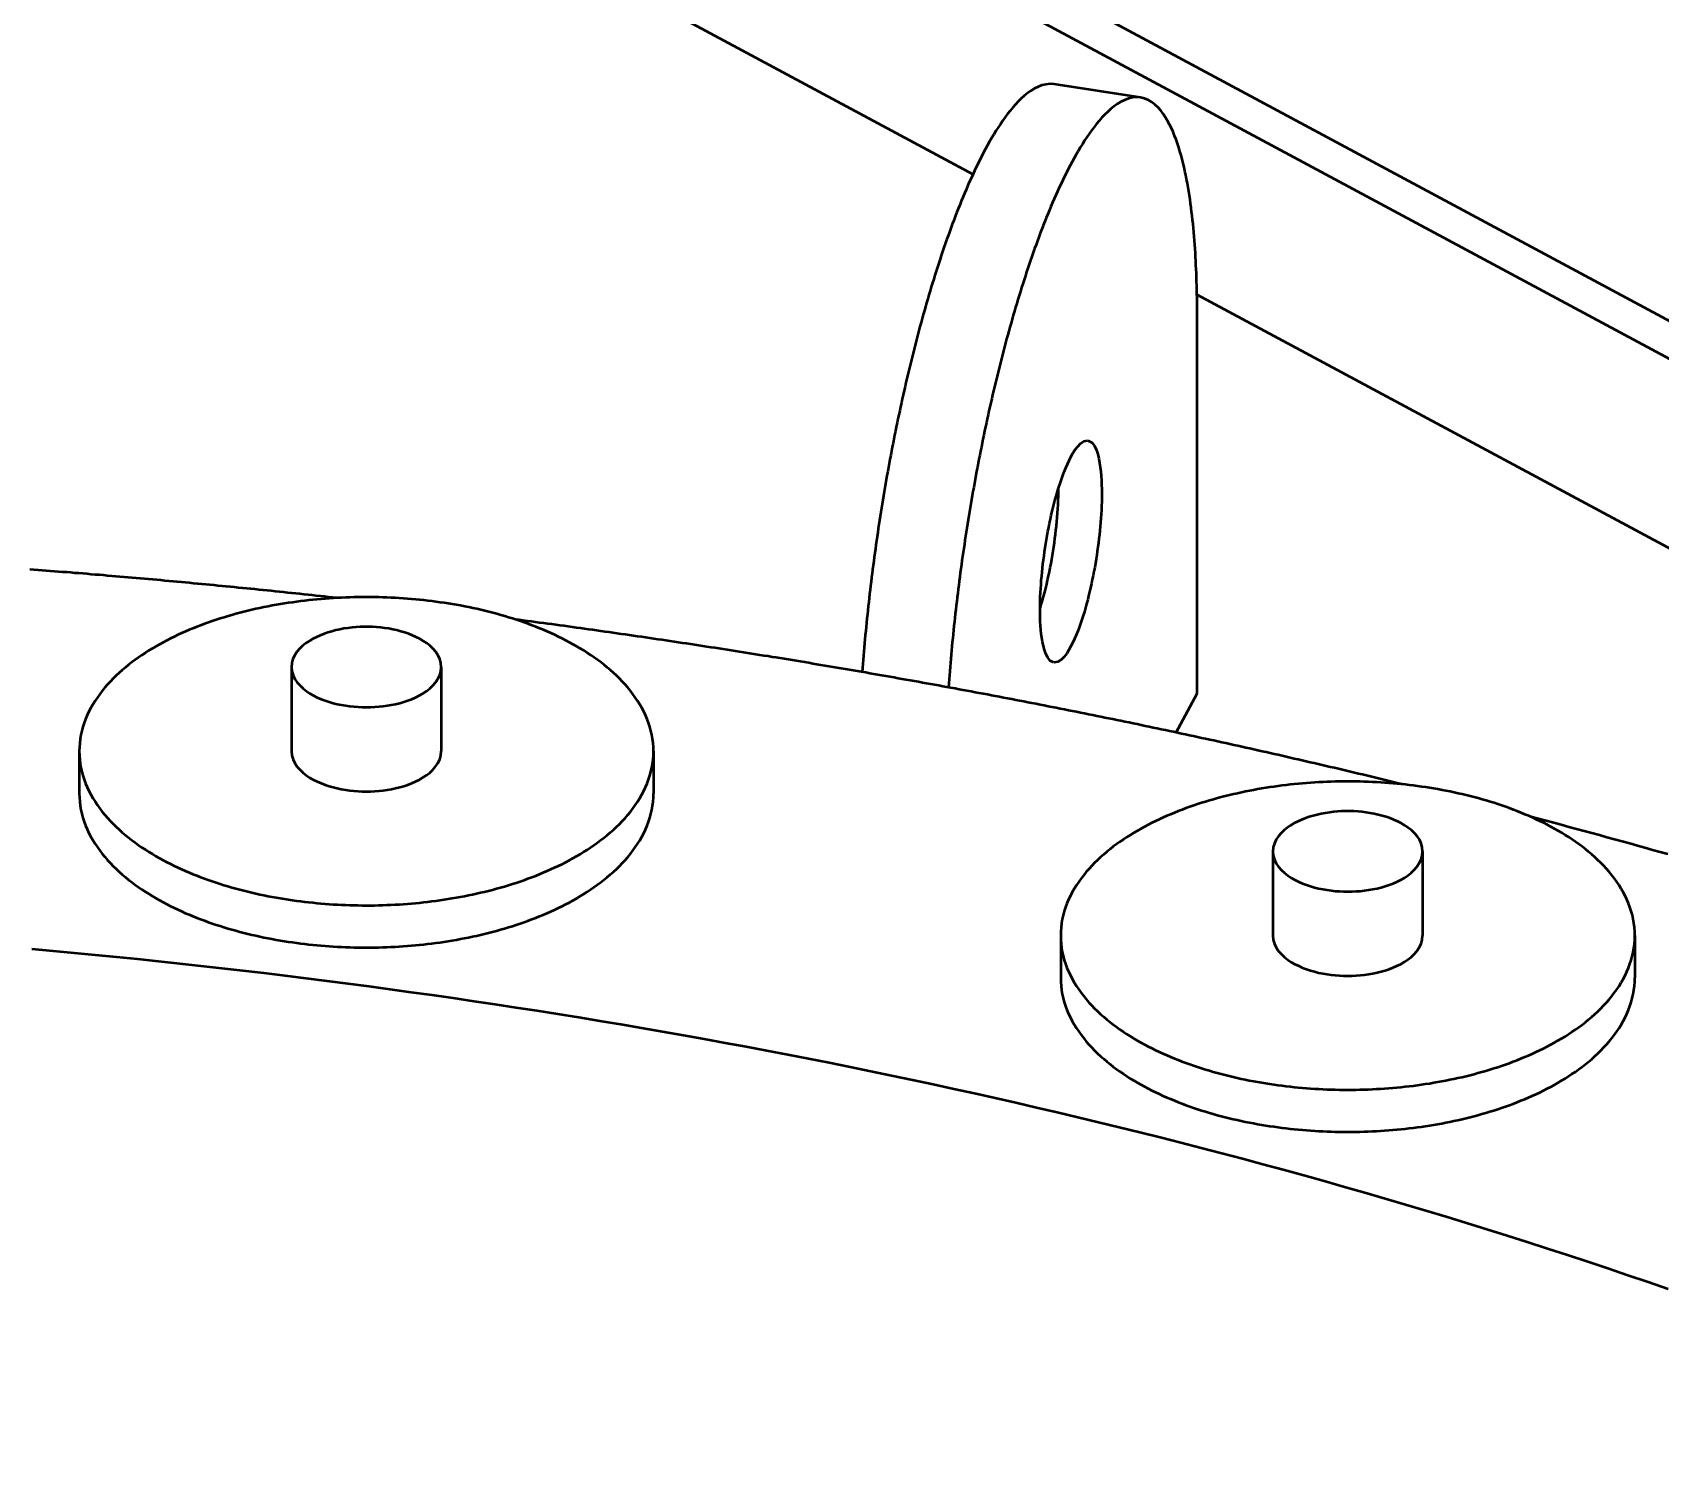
# Model space of a CAD drawing. Header units: millimetres. Extents: x 0 to 841, y 0 to 594.
# Drawn here: x 355.93 to 403.48, y 395.83 to 437.75 of the extents above; entities that cross this region are included whole.
import ezdxf

# ---------------------------------------------------------------- set-up
doc = ezdxf.new("R2010")
doc.units = ezdxf.units.MM
doc.layers.add('VIS', color=7, linetype='CONTINUOUS', lineweight=50)

msp = doc.modelspace()

# ---------------------------------------------------------------- linework, layer by layer
at = {"layer": 'VIS'}
for points in [[(335.5, 465.967), (599.5, 324.227)], [(334.469, 465.413), (598.469, 323.673)], [(335.5, 459.323), (383.398, 433.607)], [(385.772, 436.236), (385.652, 436.245), (385.532, 436.234), (385.415, 436.206), (385.302, 436.163), (385.195, 436.11), (385.092, 436.047), (384.994, 435.976), (384.9, 435.9), (384.811, 435.82), (384.725, 435.735), (384.642, 435.647), (384.563, 435.557), (384.486, 435.464), (384.412, 435.369), (384.339, 435.272), (384.269, 435.174), (384.201, 435.075), (384.135, 434.974), (384.07, 434.872), (384.007, 434.77), (383.946, 434.666), (383.885, 434.562), (383.826, 434.457), (383.768, 434.351), (383.712, 434.244), (383.656, 434.137), (383.602, 434.03), (383.548, 433.922), (383.495, 433.813), (383.444, 433.705), (383.393, 433.595), (383.343, 433.486), (383.293, 433.376), (383.245, 433.265), (383.197, 433.155), (383.15, 433.044), (383.103, 432.932), (383.058, 432.821), (383.012, 432.709), (382.968, 432.597), (382.924, 432.485), (382.881, 432.372), (382.838, 432.26), (382.796, 432.147), (382.754, 432.034), (382.713, 431.92), (382.672, 431.807), (382.632, 431.693), (382.592, 431.579), (382.553, 431.465), (382.514, 431.351), (382.476, 431.237), (382.438, 431.123), (382.4, 431.008), (382.363, 430.893), (382.326, 430.779), (382.29, 430.664), (382.254, 430.548), (382.219, 430.433), (382.184, 430.318), (382.149, 430.202), (382.115, 430.087), (382.081, 429.971), (382.047, 429.855), (382.014, 429.74), (381.981, 429.624), (381.948, 429.508), (381.916, 429.391), (381.884, 429.275), (381.853, 429.159), (381.822, 429.042), (381.791, 428.926), (381.76, 428.809), (381.73, 428.693), (381.7, 428.576), (381.67, 428.459), (381.641, 428.342), (381.612, 428.225), (381.583, 428.108), (381.554, 427.991), (381.526, 427.874), (381.498, 427.756), (381.471, 427.639), (381.443, 427.522), (381.416, 427.404), (381.39, 427.287), (381.363, 427.169), (381.337, 427.051), (381.311, 426.934), (381.285, 426.816), (381.26, 426.698), (381.235, 426.58), (381.21, 426.462), (381.185, 426.344), (381.161, 426.226), (381.137, 426.108), (381.113, 425.99), (381.09, 425.871), (381.066, 425.753), (381.043, 425.635), (381.021, 425.516), (380.998, 425.398), (380.976, 425.28), (380.954, 425.161), (380.932, 425.042), (380.911, 424.924), (380.889, 424.805), (380.868, 424.686), (380.848, 424.568), (380.827, 424.449), (380.807, 424.33), (380.787, 424.211), (380.767, 424.092), (380.748, 423.973), (380.728, 423.854), (380.709, 423.735), (380.691, 423.616), (380.672, 423.497), (380.654, 423.378), (380.636, 423.259), (380.618, 423.139), (380.601, 423.02), (380.583, 422.901), (380.566, 422.782), (380.549, 422.662), (380.533, 422.543), (380.517, 422.423), (380.501, 422.304), (380.485, 422.184), (380.469, 422.065), (380.454, 421.945), (380.439, 421.826), (380.424, 421.706), (380.41, 421.586), (380.396, 421.466), (380.382, 421.347), (380.368, 421.227), (380.354, 421.107), (380.341, 420.987), (380.328, 420.868), (380.316, 420.748), (380.303, 420.628), (380.291, 420.508), (380.279, 420.388), (380.268, 420.268), (380.256, 420.148), (380.245, 420.028), (380.234, 419.908), (380.224, 419.788), (380.214, 419.668), (380.204, 419.547), (380.194, 419.427), (380.185, 419.307), (380.176, 419.187), (380.167, 419.067)], [(388.296, 435.849), (385.772, 436.236)], [(388.296, 435.849), (388.177, 435.858), (388.057, 435.847), (387.94, 435.819), (387.828, 435.777), (387.72, 435.723), (387.618, 435.661), (387.52, 435.591), (387.427, 435.515), (387.337, 435.435), (387.252, 435.351), (387.169, 435.263), (387.09, 435.173), (387.013, 435.08), (386.939, 434.986), (386.867, 434.89), (386.797, 434.792), (386.729, 434.693), (386.663, 434.593), (386.598, 434.491), (386.535, 434.389), (386.474, 434.286), (386.414, 434.182), (386.355, 434.077), (386.297, 433.971), (386.24, 433.865), (386.185, 433.759), (386.13, 433.652), (386.077, 433.544), (386.024, 433.436), (385.973, 433.328), (385.922, 433.219), (385.872, 433.109), (385.822, 433), (385.774, 432.89), (385.726, 432.78), (385.679, 432.669), (385.633, 432.558), (385.587, 432.447), (385.542, 432.336), (385.498, 432.224), (385.454, 432.112), (385.41, 432), (385.368, 431.888), (385.325, 431.775), (385.284, 431.662), (385.243, 431.549), (385.202, 431.436), (385.162, 431.323), (385.122, 431.21), (385.083, 431.096), (385.044, 430.982), (385.006, 430.868), (384.968, 430.754), (384.931, 430.64), (384.894, 430.526), (384.857, 430.411), (384.821, 430.297), (384.785, 430.182), (384.749, 430.067), (384.714, 429.952), (384.68, 429.837), (384.645, 429.722), (384.612, 429.607), (384.578, 429.491), (384.545, 429.376), (384.512, 429.26), (384.479, 429.145), (384.447, 429.029), (384.415, 428.913), (384.384, 428.797), (384.353, 428.681), (384.322, 428.565), (384.291, 428.449), (384.261, 428.332), (384.231, 428.216), (384.201, 428.099), (384.172, 427.983), (384.143, 427.866), (384.114, 427.75), (384.086, 427.633), (384.057, 427.516), (384.03, 427.399), (384.002, 427.282), (383.975, 427.165), (383.948, 427.048), (383.921, 426.931), (383.894, 426.814), (383.868, 426.696), (383.842, 426.579), (383.817, 426.462), (383.791, 426.344), (383.766, 426.227), (383.741, 426.109), (383.717, 425.991), (383.692, 425.874), (383.668, 425.756), (383.645, 425.638), (383.621, 425.52), (383.598, 425.402), (383.575, 425.285), (383.552, 425.167), (383.529, 425.049), (383.507, 424.93), (383.485, 424.812), (383.463, 424.694), (383.442, 424.576), (383.421, 424.458), (383.4, 424.339), (383.379, 424.221), (383.358, 424.102), (383.338, 423.984), (383.318, 423.866), (383.298, 423.747), (383.279, 423.628), (383.259, 423.51), (383.24, 423.391), (383.222, 423.272), (383.203, 423.154), (383.185, 423.035), (383.167, 422.916), (383.149, 422.797), (383.131, 422.678), (383.114, 422.559), (383.097, 422.441), (383.08, 422.322), (383.064, 422.202), (383.047, 422.083), (383.031, 421.964), (383.015, 421.845), (383, 421.726), (382.984, 421.607), (382.969, 421.488), (382.955, 421.368), (382.94, 421.249), (382.926, 421.13), (382.912, 421.01), (382.898, 420.891), (382.884, 420.772), (382.871, 420.652), (382.858, 420.533), (382.845, 420.413), (382.833, 420.294), (382.821, 420.174), (382.809, 420.055), (382.797, 419.935), (382.785, 419.815), (382.774, 419.696), (382.763, 419.576), (382.753, 419.456), (382.742, 419.337), (382.732, 419.217), (382.723, 419.097), (382.713, 418.977), (382.704, 418.857), (382.695, 418.738), (382.686, 418.618)], [(389.948, 429.514), (389.948, 429.634), (389.947, 429.754), (389.946, 429.874), (389.945, 429.994), (389.943, 430.114), (389.94, 430.234), (389.937, 430.354), (389.934, 430.474), (389.93, 430.594), (389.926, 430.714), (389.921, 430.834), (389.915, 430.954), (389.91, 431.074), (389.903, 431.194), (389.896, 431.314), (389.888, 431.434), (389.88, 431.554), (389.871, 431.674), (389.861, 431.793), (389.851, 431.913), (389.84, 432.033), (389.828, 432.152), (389.816, 432.272), (389.802, 432.391), (389.788, 432.51), (389.773, 432.63), (389.757, 432.749), (389.741, 432.868), (389.723, 432.986), (389.704, 433.105), (389.684, 433.224), (389.663, 433.342), (389.641, 433.46), (389.618, 433.578), (389.593, 433.695), (389.566, 433.812), (389.539, 433.929), (389.509, 434.046), (389.478, 434.162), (389.445, 434.277), (389.41, 434.392), (389.372, 434.506), (389.333, 434.619), (389.29, 434.732), (389.245, 434.843), (389.196, 434.953), (389.144, 435.061), (389.087, 435.167), (389.026, 435.27), (388.96, 435.37), (388.887, 435.466), (388.808, 435.557), (388.722, 435.64), (388.627, 435.714), (388.524, 435.775), (388.413, 435.821), (388.296, 435.849)], [(389.943, 430.093), (506.009, 367.778)], [(389.948, 418.44), (389.948, 429.514)], [(385.765, 419.344), (385.658, 419.397), (385.583, 419.49), (385.529, 419.598), (385.489, 419.711), (385.457, 419.827), (385.432, 419.945), (385.413, 420.064), (385.397, 420.183), (385.385, 420.303), (385.375, 420.423), (385.368, 420.543), (385.364, 420.663), (385.361, 420.784), (385.361, 420.904), (385.362, 421.025), (385.364, 421.145), (385.368, 421.265), (385.374, 421.386), (385.38, 421.506), (385.388, 421.626), (385.397, 421.746), (385.408, 421.866), (385.419, 421.986), (385.432, 422.106), (385.445, 422.225), (385.46, 422.345), (385.476, 422.464), (385.493, 422.583), (385.51, 422.702), (385.529, 422.821), (385.549, 422.94), (385.57, 423.059), (385.591, 423.177), (385.614, 423.295), (385.638, 423.413), (385.663, 423.531), (385.689, 423.649), (385.717, 423.766), (385.745, 423.883), (385.775, 424), (385.805, 424.116), (385.838, 424.232), (385.871, 424.348), (385.906, 424.463), (385.943, 424.577), (385.982, 424.691), (386.022, 424.805), (386.065, 424.917), (386.11, 425.029), (386.157, 425.14), (386.208, 425.249), (386.263, 425.356), (386.322, 425.461), (386.386, 425.563), (386.459, 425.659), (386.543, 425.745), (386.642, 425.812), (386.76, 425.831)], [(386.76, 425.831), (386.872, 425.772), (386.95, 425.67), (387.004, 425.553), (387.045, 425.431), (387.076, 425.306), (387.101, 425.179), (387.12, 425.052), (387.134, 424.924), (387.146, 424.796), (387.154, 424.667), (387.159, 424.539), (387.163, 424.41), (387.164, 424.281)], [(385.361, 420.921), (385.396, 421.039), (385.431, 421.158), (385.463, 421.277), (385.495, 421.396), (385.525, 421.516), (385.554, 421.636), (385.581, 421.756), (385.607, 421.877), (385.633, 421.997), (385.657, 422.118), (385.68, 422.24), (385.702, 422.361), (385.722, 422.483), (385.742, 422.604), (385.761, 422.726), (385.779, 422.848), (385.795, 422.971), (385.811, 423.093), (385.825, 423.216), (385.838, 423.338), (385.85, 423.461), (385.861, 423.584), (385.871, 423.707), (385.88, 423.83), (385.887, 423.953), (385.893, 424.077), (385.897, 424.2), (385.9, 424.323), (385.901, 424.447)], [(387.164, 424.281), (387.163, 424.16), (387.16, 424.04), (387.156, 423.919), (387.151, 423.799), (387.144, 423.678), (387.137, 423.558), (387.127, 423.437), (387.117, 423.317), (387.106, 423.197), (387.093, 423.077), (387.08, 422.957), (387.065, 422.837), (387.049, 422.718), (387.033, 422.598), (387.015, 422.479), (386.996, 422.36), (386.976, 422.241), (386.956, 422.122), (386.934, 422.003), (386.911, 421.885), (386.887, 421.767), (386.862, 421.649), (386.836, 421.531), (386.809, 421.413), (386.78, 421.296), (386.751, 421.179), (386.72, 421.062), (386.688, 420.946), (386.654, 420.83), (386.619, 420.715), (386.582, 420.6), (386.543, 420.486), (386.503, 420.372), (386.46, 420.259), (386.415, 420.147), (386.368, 420.036), (386.317, 419.927), (386.262, 419.819), (386.203, 419.714), (386.138, 419.612), (386.066, 419.516), (385.982, 419.429), (385.882, 419.363), (385.765, 419.344)], [(364.815, 421.231), (364.696, 421.244), (364.577, 421.257), (364.457, 421.27), (364.338, 421.283), (364.219, 421.296), (364.099, 421.309), (363.98, 421.322), (363.861, 421.335), (363.741, 421.347), (363.622, 421.36), (363.502, 421.372), (363.383, 421.385), (363.264, 421.397), (363.144, 421.41), (363.025, 421.422), (362.905, 421.435), (362.786, 421.447), (362.666, 421.459), (362.547, 421.471), (362.428, 421.483), (362.308, 421.495), (362.189, 421.507), (362.069, 421.519), (361.95, 421.531), (361.83, 421.543), (361.711, 421.554), (361.591, 421.566), (361.472, 421.578), (361.352, 421.589), (361.233, 421.601), (361.113, 421.612), (360.994, 421.624), (360.874, 421.635), (360.755, 421.646), (360.635, 421.658), (360.516, 421.669), (360.396, 421.68), (360.277, 421.691), (360.157, 421.702), (360.038, 421.713), (359.918, 421.724), (359.799, 421.735), (359.679, 421.746), (359.559, 421.757), (359.44, 421.767), (359.32, 421.778), (359.201, 421.789), (359.081, 421.799), (358.961, 421.81), (358.842, 421.82), (358.722, 421.83), (358.603, 421.841), (358.483, 421.851), (358.363, 421.861), (358.244, 421.871), (358.124, 421.881), (358.005, 421.892), (357.885, 421.902), (357.765, 421.911), (357.646, 421.921), (357.526, 421.931), (357.406, 421.941), (357.287, 421.951), (357.167, 421.96), (357.047, 421.97), (356.928, 421.98), (356.808, 421.989), (356.688, 421.999), (356.569, 422.008), (356.449, 422.017), (356.329, 422.027), (356.21, 422.036), (356.09, 422.045), (355.97, 422.054), (355.851, 422.063)], [(374.067, 416.753), (374.064, 416.873), (374.055, 416.993), (374.04, 417.113), (374.019, 417.231), (373.993, 417.349), (373.961, 417.465), (373.924, 417.579), (373.882, 417.692), (373.835, 417.803), (373.784, 417.912), (373.728, 418.019), (373.669, 418.123), (373.605, 418.226), (373.538, 418.326), (373.468, 418.424), (373.395, 418.519), (373.318, 418.612), (373.239, 418.703), (373.158, 418.791), (373.074, 418.878), (372.988, 418.962), (372.9, 419.044), (372.81, 419.124), (372.718, 419.202), (372.624, 419.278), (372.529, 419.351), (372.433, 419.423), (372.335, 419.493), (372.235, 419.561), (372.135, 419.628), (372.033, 419.692), (371.931, 419.755), (371.827, 419.816), (371.722, 419.875), (371.617, 419.933), (371.51, 419.99), (371.403, 420.044), (371.295, 420.097), (371.186, 420.149), (371.077, 420.199), (370.967, 420.248), (370.856, 420.296), (370.745, 420.342), (370.633, 420.386), (370.521, 420.43), (370.408, 420.472), (370.295, 420.513), (370.181, 420.552), (370.067, 420.59), (369.952, 420.627), (369.837, 420.663), (369.722, 420.698), (369.607, 420.731), (369.491, 420.764), (369.374, 420.795), (369.258, 420.825), (369.141, 420.854), (369.024, 420.882), (368.906, 420.909), (368.789, 420.935), (368.671, 420.959), (368.553, 420.983), (368.435, 421.006), (368.316, 421.027), (368.198, 421.048), (368.079, 421.067), (367.96, 421.086), (367.841, 421.103), (367.722, 421.12), (367.602, 421.135), (367.483, 421.15), (367.363, 421.164), (367.243, 421.176), (367.124, 421.188), (367.004, 421.199), (366.884, 421.209), (366.764, 421.218), (366.643, 421.225), (366.523, 421.232), (366.403, 421.239), (366.283, 421.244), (366.162, 421.248), (366.042, 421.251), (365.922, 421.253), (365.801, 421.255), (365.681, 421.255), (365.561, 421.255), (365.44, 421.253), (365.32, 421.251), (365.199, 421.248), (365.079, 421.244), (364.959, 421.239), (364.839, 421.232), (364.718, 421.225), (364.598, 421.218), (364.478, 421.209), (364.358, 421.199), (364.238, 421.188), (364.119, 421.176), (363.999, 421.164), (363.879, 421.15), (363.76, 421.135), (363.64, 421.12), (363.521, 421.103), (363.402, 421.086), (363.283, 421.067), (363.164, 421.048), (363.046, 421.027), (362.927, 421.006), (362.809, 420.983), (362.691, 420.959), (362.573, 420.935), (362.455, 420.909), (362.338, 420.882), (362.221, 420.854), (362.104, 420.825), (361.988, 420.795), (361.871, 420.764), (361.755, 420.731), (361.64, 420.698), (361.524, 420.663), (361.41, 420.627), (361.295, 420.59), (361.181, 420.552), (361.067, 420.513), (360.954, 420.472), (360.841, 420.43), (360.729, 420.386), (360.617, 420.342), (360.506, 420.296), (360.395, 420.248), (360.285, 420.199), (360.176, 420.149), (360.067, 420.097), (359.959, 420.044), (359.852, 419.99), (359.745, 419.933), (359.64, 419.875), (359.535, 419.816), (359.431, 419.755), (359.329, 419.692), (359.227, 419.628), (359.126, 419.561), (359.027, 419.493), (358.929, 419.423), (358.833, 419.351), (358.737, 419.278), (358.644, 419.202), (358.552, 419.124), (358.462, 419.044), (358.374, 418.962), (358.288, 418.878), (358.204, 418.791), (358.122, 418.703), (358.043, 418.612), (357.967, 418.519), (357.894, 418.424), (357.823, 418.326), (357.756, 418.226), (357.693, 418.123), (357.633, 418.019), (357.578, 417.912), (357.526, 417.803), (357.48, 417.692), (357.438, 417.579), (357.401, 417.465), (357.369, 417.349), (357.343, 417.231), (357.322, 417.113), (357.307, 416.993), (357.298, 416.873), (357.295, 416.753)], [(367.869, 419.214), (367.857, 419.333), (367.824, 419.448), (367.773, 419.557), (367.707, 419.657), (367.629, 419.748), (367.542, 419.831), (367.448, 419.906), (367.349, 419.973), (367.246, 420.034), (367.139, 420.089), (367.03, 420.138), (366.918, 420.182), (366.805, 420.221), (366.69, 420.256), (366.573, 420.286), (366.456, 420.312), (366.338, 420.334), (366.219, 420.352), (366.1, 420.366), (365.981, 420.377), (365.861, 420.384), (365.741, 420.388), (365.621, 420.388), (365.501, 420.384), (365.381, 420.377), (365.262, 420.366), (365.142, 420.352), (365.024, 420.334), (364.906, 420.312), (364.789, 420.286), (364.672, 420.256), (364.557, 420.221), (364.444, 420.182), (364.332, 420.138), (364.223, 420.089), (364.116, 420.034), (364.013, 419.973), (363.913, 419.906), (363.82, 419.831), (363.733, 419.748), (363.655, 419.657), (363.589, 419.557), (363.537, 419.448), (363.505, 419.333), (363.493, 419.214)], [(395.948, 415.787), (395.831, 415.815), (395.714, 415.844), (395.597, 415.872), (395.48, 415.901), (395.363, 415.929), (395.246, 415.957), (395.129, 415.986), (395.011, 416.014), (394.894, 416.042), (394.777, 416.07), (394.66, 416.098), (394.543, 416.126), (394.426, 416.153), (394.308, 416.181), (394.191, 416.209), (394.074, 416.237), (393.957, 416.264), (393.839, 416.292), (393.722, 416.319), (393.605, 416.347), (393.488, 416.374), (393.37, 416.401), (393.253, 416.428), (393.136, 416.455), (393.018, 416.483), (392.901, 416.51), (392.783, 416.536), (392.666, 416.563), (392.549, 416.59), (392.431, 416.617), (392.314, 416.644), (392.196, 416.67), (392.079, 416.697), (391.961, 416.723), (391.844, 416.75), (391.726, 416.776), (391.609, 416.803), (391.491, 416.829), (391.374, 416.855), (391.256, 416.881), (391.138, 416.907), (391.021, 416.933), (390.903, 416.959), (390.786, 416.985), (390.668, 417.011), (390.55, 417.037), (390.433, 417.063), (390.315, 417.088), (390.197, 417.114), (390.08, 417.139), (389.962, 417.165), (389.844, 417.19), (389.726, 417.216), (389.609, 417.241), (389.491, 417.266), (389.373, 417.291), (389.255, 417.316), (389.137, 417.341), (389.02, 417.366), (388.902, 417.391), (388.784, 417.416), (388.666, 417.441), (388.548, 417.466), (388.43, 417.49), (388.312, 417.515), (388.194, 417.54), (388.077, 417.564), (387.959, 417.589), (387.841, 417.613), (387.723, 417.637), (387.605, 417.662), (387.487, 417.686), (387.369, 417.71), (387.251, 417.734), (387.133, 417.758), (387.015, 417.782), (386.897, 417.806), (386.778, 417.83), (386.66, 417.853), (386.542, 417.877), (386.424, 417.901), (386.306, 417.924), (386.188, 417.948), (386.07, 417.971), (385.952, 417.995), (385.834, 418.018), (385.715, 418.042), (385.597, 418.065), (385.479, 418.088), (385.361, 418.111), (385.243, 418.134), (385.124, 418.157), (385.006, 418.18), (384.888, 418.203), (384.77, 418.226), (384.651, 418.249), (384.533, 418.271), (384.415, 418.294), (384.296, 418.316), (384.178, 418.339), (384.06, 418.361), (383.941, 418.384), (383.823, 418.406), (383.705, 418.429), (383.586, 418.451), (383.468, 418.473), (383.35, 418.495), (383.231, 418.517), (383.113, 418.539), (382.994, 418.561), (382.876, 418.583), (382.757, 418.605), (382.639, 418.626), (382.52, 418.648), (382.402, 418.67), (382.283, 418.691), (382.165, 418.713), (382.046, 418.734), (381.928, 418.756), (381.809, 418.777), (381.691, 418.798), (381.572, 418.82), (381.454, 418.841), (381.335, 418.862), (381.216, 418.883), (381.098, 418.904), (380.979, 418.925), (380.861, 418.946), (380.742, 418.967), (380.623, 418.987), (380.505, 419.008), (380.386, 419.029), (380.267, 419.049), (380.149, 419.07), (380.03, 419.09), (379.911, 419.111), (379.793, 419.131), (379.674, 419.151), (379.555, 419.171), (379.436, 419.192), (379.318, 419.212), (379.199, 419.232), (379.08, 419.252), (378.961, 419.272), (378.842, 419.292), (378.724, 419.311), (378.605, 419.331), (378.486, 419.351), (378.367, 419.371), (378.248, 419.39), (378.129, 419.41), (378.011, 419.429), (377.892, 419.449), (377.773, 419.468), (377.654, 419.487), (377.535, 419.506), (377.416, 419.526), (377.297, 419.545), (377.178, 419.564), (377.059, 419.583), (376.94, 419.602), (376.821, 419.621), (376.703, 419.64), (376.584, 419.658), (376.465, 419.677), (376.346, 419.696), (376.227, 419.714), (376.108, 419.733), (375.989, 419.751), (375.87, 419.77), (375.75, 419.788), (375.631, 419.807), (375.512, 419.825), (375.393, 419.843), (375.274, 419.861), (375.155, 419.879), (375.036, 419.897), (374.917, 419.915), (374.798, 419.933), (374.679, 419.951), (374.56, 419.969), (374.44, 419.987), (374.321, 420.004), (374.202, 420.022), (374.083, 420.04), (373.964, 420.057), (373.845, 420.075), (373.726, 420.092), (373.606, 420.109), (373.487, 420.127), (373.368, 420.144), (373.249, 420.161), (373.129, 420.178), (373.01, 420.195), (372.891, 420.212), (372.772, 420.229), (372.653, 420.246), (372.533, 420.263), (372.414, 420.28), (372.295, 420.296), (372.175, 420.313), (372.056, 420.33), (371.937, 420.346), (371.818, 420.363), (371.698, 420.379), (371.579, 420.396), (371.46, 420.412), (371.34, 420.428), (371.221, 420.444), (371.101, 420.461), (370.982, 420.477), (370.863, 420.493), (370.743, 420.509), (370.624, 420.525), (370.505, 420.54), (370.385, 420.556), (370.266, 420.572), (370.146, 420.588), (370.027, 420.603)], [(363.493, 419.214), (363.505, 419.092), (363.539, 418.974), (363.593, 418.863), (363.662, 418.762), (363.743, 418.669), (363.833, 418.585), (363.929, 418.51), (364.032, 418.442), (364.138, 418.381), (364.248, 418.326), (364.361, 418.277), (364.476, 418.233), (364.593, 418.195), (364.711, 418.161), (364.83, 418.132), (364.95, 418.107), (365.071, 418.086), (365.193, 418.069), (365.315, 418.056), (365.438, 418.046), (365.561, 418.041), (365.683, 418.039), (365.806, 418.041), (365.929, 418.047), (366.052, 418.056), (366.174, 418.069), (366.295, 418.086), (366.416, 418.108), (366.537, 418.133), (366.656, 418.162), (366.774, 418.196), (366.891, 418.235), (367.005, 418.279), (367.118, 418.328), (367.228, 418.383)], [(363.493, 419.214), (363.493, 416.753)], [(367.228, 418.383), (367.334, 418.444), (367.435, 418.512), (367.532, 418.588), (367.621, 418.671), (367.701, 418.763), (367.77, 418.865), (367.823, 418.975), (367.857, 419.092), (367.869, 419.214)], [(367.869, 419.214), (367.869, 416.753)], [(389.34, 417.298), (389.948, 418.44)], [(357.295, 416.753), (357.298, 416.633), (357.307, 416.513), (357.322, 416.393), (357.343, 416.275), (357.369, 416.157), (357.401, 416.041), (357.438, 415.927), (357.48, 415.814), (357.526, 415.703), (357.578, 415.594), (357.633, 415.487), (357.693, 415.383), (357.756, 415.281), (357.823, 415.181), (357.893, 415.083), (357.967, 414.988), (358.043, 414.894), (358.122, 414.804), (358.203, 414.715), (358.287, 414.629), (358.373, 414.545), (358.461, 414.463), (358.551, 414.383), (358.643, 414.305), (358.736, 414.229), (358.832, 414.155), (358.928, 414.083), (359.026, 414.014), (359.125, 413.945), (359.226, 413.879), (359.327, 413.815), (359.43, 413.752), (359.534, 413.691), (359.638, 413.631), (359.744, 413.573), (359.85, 413.517), (359.957, 413.462), (360.065, 413.409), (360.174, 413.358), (360.283, 413.307), (360.393, 413.258), (360.504, 413.211), (360.615, 413.165), (360.727, 413.12), (360.839, 413.077), (360.952, 413.035), (361.065, 412.994), (361.179, 412.955), (361.293, 412.916), (361.407, 412.879), (361.522, 412.843), (361.637, 412.809), (361.753, 412.775), (361.869, 412.743), (361.985, 412.712), (362.101, 412.681), (362.218, 412.652), (362.335, 412.624), (362.453, 412.598), (362.57, 412.572), (362.688, 412.547), (362.806, 412.523), (362.924, 412.501), (363.042, 412.479), (363.161, 412.459), (363.28, 412.439), (363.399, 412.421), (363.518, 412.403), (363.637, 412.386), (363.756, 412.371), (363.876, 412.356), (363.995, 412.343), (364.115, 412.33), (364.235, 412.318), (364.355, 412.307), (364.474, 412.297), (364.594, 412.289), (364.715, 412.281), (364.835, 412.274), (364.955, 412.268), (365.075, 412.262), (365.195, 412.258), (365.316, 412.255), (365.436, 412.253), (365.556, 412.251), (365.677, 412.251), (365.797, 412.251), (365.917, 412.252), (366.038, 412.255), (366.158, 412.258), (366.278, 412.262), (366.398, 412.267), (366.519, 412.273), (366.639, 412.28), (366.759, 412.288), (366.879, 412.297), (366.999, 412.307), (367.119, 412.317), (367.238, 412.329), (367.358, 412.342), (367.478, 412.355), (367.597, 412.37), (367.716, 412.385), (367.836, 412.402), (367.955, 412.419), (368.074, 412.438), (368.192, 412.457), (368.311, 412.478), (368.429, 412.499), (368.548, 412.522), (368.666, 412.545), (368.783, 412.57), (368.901, 412.596), (369.018, 412.623), (369.135, 412.65), (369.252, 412.679), (369.369, 412.709), (369.485, 412.74), (369.601, 412.773), (369.716, 412.806), (369.832, 412.841), (369.947, 412.877), (370.061, 412.914), (370.175, 412.952), (370.289, 412.991), (370.402, 413.032), (370.515, 413.074), (370.627, 413.117), (370.739, 413.162), (370.85, 413.208), (370.961, 413.255), (371.071, 413.304), (371.18, 413.354), (371.289, 413.406), (371.397, 413.459), (371.504, 413.513), (371.611, 413.569)], [(357.295, 416.753), (357.295, 415.523)], [(363.493, 416.753), (363.505, 416.631), (363.539, 416.513), (363.593, 416.403), (363.662, 416.301), (363.743, 416.208), (363.833, 416.125), (363.929, 416.049), (364.032, 415.981), (364.138, 415.92), (364.248, 415.865), (364.361, 415.816), (364.476, 415.773), (364.593, 415.734), (364.711, 415.7), (364.83, 415.671), (364.95, 415.646), (365.071, 415.625), (365.193, 415.608), (365.315, 415.595), (365.438, 415.586), (365.561, 415.58), (365.683, 415.578), (365.806, 415.58), (365.929, 415.586), (366.052, 415.595), (366.174, 415.609), (366.295, 415.626), (366.416, 415.647), (366.537, 415.672), (366.656, 415.702), (366.774, 415.736), (366.891, 415.774), (367.005, 415.818), (367.118, 415.867), (367.228, 415.922)], [(367.228, 415.922), (367.334, 415.984), (367.435, 416.051), (367.532, 416.127), (367.621, 416.21), (367.701, 416.303), (367.77, 416.404), (367.823, 416.514), (367.857, 416.631), (367.869, 416.753)], [(371.611, 413.569), (371.716, 413.627), (371.821, 413.687), (371.925, 413.748), (372.028, 413.811), (372.13, 413.875), (372.231, 413.941), (372.33, 414.01), (372.428, 414.08), (372.525, 414.151), (372.621, 414.225), (372.714, 414.301), (372.806, 414.379), (372.897, 414.459), (372.985, 414.541), (373.071, 414.625), (373.155, 414.712), (373.237, 414.8), (373.316, 414.891), (373.393, 414.984), (373.466, 415.08), (373.537, 415.178), (373.604, 415.278), (373.668, 415.38), (373.727, 415.485), (373.783, 415.592), (373.835, 415.701), (373.882, 415.812), (373.924, 415.925), (373.961, 416.04), (373.993, 416.156), (374.019, 416.274), (374.04, 416.393), (374.055, 416.512), (374.064, 416.632), (374.067, 416.753)], [(374.067, 416.753), (374.067, 415.523)], [(402.734, 411.367), (402.731, 411.488), (402.722, 411.608), (402.708, 411.727), (402.687, 411.846), (402.661, 411.963), (402.629, 412.079), (402.592, 412.194), (402.55, 412.307), (402.503, 412.418), (402.452, 412.526), (402.396, 412.633), (402.336, 412.738), (402.273, 412.84), (402.206, 412.94), (402.136, 413.038), (402.062, 413.133), (401.986, 413.226), (401.907, 413.317), (401.825, 413.406), (401.742, 413.492), (401.656, 413.576), (401.567, 413.658), (401.477, 413.738), (401.385, 413.816), (401.292, 413.892), (401.197, 413.966), (401.1, 414.037), (401.002, 414.107), (400.903, 414.176), (400.803, 414.242), (400.701, 414.306), (400.598, 414.369), (400.494, 414.43), (400.39, 414.49), (400.284, 414.548), (400.178, 414.604), (400.071, 414.659), (399.963, 414.712), (399.854, 414.763), (399.744, 414.814), (399.634, 414.862), (399.524, 414.91), (399.412, 414.956), (399.301, 415.001), (399.188, 415.044), (399.076, 415.086), (398.962, 415.127), (398.849, 415.166), (398.734, 415.205), (398.62, 415.242), (398.505, 415.278), (398.39, 415.312), (398.274, 415.346), (398.158, 415.378), (398.042, 415.409), (397.925, 415.439), (397.808, 415.468), (397.691, 415.496), (397.574, 415.523), (397.456, 415.549), (397.339, 415.574), (397.22, 415.597), (397.102, 415.62), (396.984, 415.641), (396.865, 415.662), (396.746, 415.682), (396.627, 415.7), (396.508, 415.718), (396.389, 415.734), (396.27, 415.75), (396.15, 415.764), (396.031, 415.778), (395.911, 415.791), (395.791, 415.802), (395.671, 415.813), (395.551, 415.823), (395.431, 415.832), (395.311, 415.84), (395.191, 415.847), (395.071, 415.853), (394.95, 415.858), (394.83, 415.862), (394.71, 415.865), (394.589, 415.868), (394.469, 415.869), (394.348, 415.87), (394.228, 415.869), (394.108, 415.868), (393.987, 415.865), (393.867, 415.862), (393.747, 415.858), (393.626, 415.853), (393.506, 415.847), (393.386, 415.84), (393.266, 415.832), (393.146, 415.823), (393.026, 415.813), (392.906, 415.802), (392.786, 415.791), (392.666, 415.778), (392.547, 415.764), (392.427, 415.75), (392.308, 415.734), (392.189, 415.718), (392.07, 415.7), (391.951, 415.682), (391.832, 415.662), (391.713, 415.641), (391.595, 415.62), (391.476, 415.597), (391.358, 415.574), (391.241, 415.549), (391.123, 415.523), (391.006, 415.496), (390.889, 415.468), (390.772, 415.439), (390.655, 415.409), (390.539, 415.378), (390.423, 415.346), (390.307, 415.312), (390.192, 415.278), (390.077, 415.242), (389.963, 415.205), (389.848, 415.166), (389.735, 415.127), (389.621, 415.086), (389.509, 415.044), (389.396, 415.001), (389.285, 414.956), (389.173, 414.91), (389.063, 414.862), (388.953, 414.814), (388.843, 414.763), (388.734, 414.712), (388.626, 414.659), (388.519, 414.604), (388.413, 414.548), (388.307, 414.49), (388.202, 414.43), (388.099, 414.369), (387.996, 414.306), (387.894, 414.242), (387.794, 414.176), (387.695, 414.107), (387.597, 414.037), (387.5, 413.966), (387.405, 413.892), (387.311, 413.816), (387.22, 413.738), (387.13, 413.658), (387.041, 413.576), (386.955, 413.492), (386.871, 413.406), (386.79, 413.317), (386.711, 413.226), (386.635, 413.133), (386.561, 413.038), (386.491, 412.94), (386.424, 412.84), (386.361, 412.738), (386.301, 412.633), (386.245, 412.526), (386.194, 412.418), (386.147, 412.307), (386.105, 412.194), (386.068, 412.079), (386.036, 411.963), (386.01, 411.846), (385.989, 411.727), (385.975, 411.608), (385.966, 411.488), (385.963, 411.367)], [(357.295, 415.523), (357.298, 415.402), (357.307, 415.282), (357.322, 415.163), (357.343, 415.044), (357.369, 414.927), (357.401, 414.811), (357.438, 414.696), (357.48, 414.584), (357.526, 414.473), (357.578, 414.364), (357.633, 414.257), (357.693, 414.153), (357.756, 414.05), (357.823, 413.95), (357.893, 413.853), (357.967, 413.757), (358.043, 413.664), (358.122, 413.573), (358.203, 413.485), (358.287, 413.398), (358.373, 413.314), (358.461, 413.232), (358.551, 413.152), (358.643, 413.075), (358.736, 412.999), (358.832, 412.925), (358.928, 412.853), (359.026, 412.783), (359.125, 412.715), (359.226, 412.649), (359.327, 412.584), (359.43, 412.521), (359.534, 412.46), (359.638, 412.401), (359.744, 412.343), (359.85, 412.287), (359.957, 412.232), (360.065, 412.179), (360.174, 412.127), (360.283, 412.077), (360.393, 412.028), (360.504, 411.981), (360.615, 411.935), (360.727, 411.89), (360.839, 411.847), (360.952, 411.805), (361.065, 411.764), (361.179, 411.724), (361.293, 411.686), (361.407, 411.649), (361.522, 411.613), (361.637, 411.578), (361.753, 411.545), (361.869, 411.512), (361.985, 411.481), (362.101, 411.451), (362.218, 411.422), (362.335, 411.394), (362.453, 411.367), (362.57, 411.341), (362.688, 411.317), (362.806, 411.293), (362.924, 411.27), (363.042, 411.249), (363.161, 411.228), (363.28, 411.209), (363.399, 411.19), (363.518, 411.173), (363.637, 411.156), (363.756, 411.14), (363.876, 411.126), (363.995, 411.112), (364.115, 411.099), (364.235, 411.088), (364.355, 411.077), (364.474, 411.067), (364.594, 411.058), (364.715, 411.05), (364.835, 411.043), (364.955, 411.037), (365.075, 411.032), (365.195, 411.028), (365.316, 411.025), (365.436, 411.022), (365.556, 411.021), (365.677, 411.02), (365.797, 411.021), (365.917, 411.022), (366.038, 411.024), (366.158, 411.028), (366.278, 411.032), (366.398, 411.037), (366.519, 411.043), (366.639, 411.05), (366.759, 411.058), (366.879, 411.066), (366.999, 411.076), (367.119, 411.087), (367.238, 411.099), (367.358, 411.111), (367.478, 411.125), (367.597, 411.139), (367.716, 411.155), (367.836, 411.171), (367.955, 411.189), (368.074, 411.207), (368.192, 411.227), (368.311, 411.247), (368.429, 411.269), (368.548, 411.291), (368.666, 411.315), (368.783, 411.34), (368.901, 411.365), (369.018, 411.392), (369.135, 411.42), (369.252, 411.449), (369.369, 411.479), (369.485, 411.51), (369.601, 411.542), (369.716, 411.576), (369.832, 411.61), (369.947, 411.646), (370.061, 411.683), (370.175, 411.721), (370.289, 411.761), (370.402, 411.802), (370.515, 411.844), (370.627, 411.887), (370.739, 411.931), (370.85, 411.977), (370.961, 412.025), (371.071, 412.073), (371.18, 412.124), (371.289, 412.175), (371.397, 412.228), (371.504, 412.283), (371.611, 412.339)], [(371.611, 412.339), (371.716, 412.397), (371.821, 412.456), (371.925, 412.517), (372.028, 412.58), (372.13, 412.645), (372.231, 412.711), (372.33, 412.779), (372.428, 412.849), (372.525, 412.921), (372.621, 412.995), (372.714, 413.071), (372.806, 413.149), (372.897, 413.229), (372.985, 413.311), (373.071, 413.395), (373.155, 413.481), (373.237, 413.57), (373.316, 413.661), (373.393, 413.754), (373.466, 413.85), (373.537, 413.947), (373.604, 414.048), (373.668, 414.15), (373.727, 414.255), (373.783, 414.362), (373.835, 414.471), (373.882, 414.582), (373.924, 414.695), (373.961, 414.809), (373.993, 414.926), (374.019, 415.043), (374.04, 415.162), (374.055, 415.282), (374.064, 415.402), (374.067, 415.523)], [(396.536, 413.828), (396.525, 413.947), (396.492, 414.063), (396.441, 414.171), (396.374, 414.271), (396.297, 414.362), (396.21, 414.445), (396.116, 414.52), (396.017, 414.588), (395.913, 414.649), (395.807, 414.704), (395.697, 414.753), (395.586, 414.797), (395.472, 414.836), (395.357, 414.87), (395.241, 414.9), (395.124, 414.926), (395.006, 414.948), (394.887, 414.966), (394.768, 414.981), (394.648, 414.991), (394.528, 414.999), (394.409, 415.002), (394.288, 415.002), (394.168, 414.999), (394.049, 414.991), (393.929, 414.981), (393.81, 414.966), (393.691, 414.948), (393.573, 414.926), (393.456, 414.9), (393.34, 414.87), (393.225, 414.836), (393.111, 414.797), (393, 414.753), (392.89, 414.704), (392.783, 414.649), (392.68, 414.588), (392.581, 414.52), (392.487, 414.445), (392.4, 414.362), (392.322, 414.271), (392.256, 414.171), (392.205, 414.063), (392.172, 413.947), (392.161, 413.828)], [(403.694, 413.742), (403.473, 413.805), (403.251, 413.867), (403.029, 413.93), (402.807, 413.992), (402.585, 414.054), (402.364, 414.115), (402.141, 414.177), (401.919, 414.238), (401.697, 414.299), (401.475, 414.359), (401.253, 414.42), (401.03, 414.48), (400.808, 414.54), (400.585, 414.6), (400.363, 414.659), (400.14, 414.718), (399.917, 414.777), (399.694, 414.836)], [(392.161, 413.828), (392.173, 413.706), (392.207, 413.588), (392.261, 413.478), (392.329, 413.376), (392.41, 413.283), (392.5, 413.2), (392.597, 413.124), (392.699, 413.056), (392.806, 412.995), (392.916, 412.94), (393.029, 412.891), (393.143, 412.848), (393.26, 412.809), (393.378, 412.775), (393.498, 412.746), (393.618, 412.721), (393.739, 412.7), (393.861, 412.683), (393.983, 412.67), (394.105, 412.661), (394.228, 412.655), (394.351, 412.653), (394.474, 412.655), (394.597, 412.661), (394.719, 412.67), (394.841, 412.684), (394.963, 412.701), (395.084, 412.722), (395.204, 412.747), (395.323, 412.777), (395.442, 412.811), (395.558, 412.849), (395.673, 412.893), (395.786, 412.942), (395.895, 412.997)], [(392.161, 413.828), (392.161, 411.367)], [(395.895, 412.997), (396.001, 413.059), (396.103, 413.126), (396.199, 413.202), (396.289, 413.285), (396.369, 413.378), (396.437, 413.479), (396.49, 413.589), (396.524, 413.706), (396.536, 413.828)], [(396.536, 413.828), (396.536, 411.367)], [(385.963, 411.367), (385.966, 411.247), (385.975, 411.127), (385.989, 411.008), (386.01, 410.889), (386.036, 410.772), (386.068, 410.655), (386.105, 410.541), (386.147, 410.428), (386.194, 410.317), (386.245, 410.209), (386.301, 410.102), (386.36, 409.997), (386.424, 409.895), (386.491, 409.795), (386.561, 409.697), (386.634, 409.602), (386.71, 409.509), (386.789, 409.418), (386.871, 409.329), (386.955, 409.243), (387.041, 409.159), (387.129, 409.077), (387.219, 408.997), (387.311, 408.919), (387.404, 408.843), (387.499, 408.77), (387.596, 408.698), (387.694, 408.628), (387.793, 408.56), (387.893, 408.493), (387.995, 408.429), (388.097, 408.366), (388.201, 408.305), (388.306, 408.246), (388.411, 408.188), (388.518, 408.131), (388.625, 408.077), (388.733, 408.024), (388.841, 407.972), (388.951, 407.922), (389.061, 407.873), (389.171, 407.825), (389.283, 407.779), (389.394, 407.735), (389.506, 407.691), (389.619, 407.649), (389.732, 407.608), (389.846, 407.569), (389.96, 407.531), (390.075, 407.494), (390.19, 407.458), (390.305, 407.423), (390.42, 407.389), (390.536, 407.357), (390.652, 407.326), (390.769, 407.296), (390.886, 407.267), (391.003, 407.239), (391.12, 407.212), (391.238, 407.186), (391.355, 407.161), (391.473, 407.138), (391.592, 407.115), (391.71, 407.094), (391.829, 407.073), (391.947, 407.053), (392.066, 407.035), (392.185, 407.017), (392.304, 407.001), (392.424, 406.985), (392.543, 406.97), (392.663, 406.957), (392.782, 406.944), (392.902, 406.932), (393.022, 406.922), (393.142, 406.912), (393.262, 406.903), (393.382, 406.895), (393.502, 406.888), (393.622, 406.882), (393.743, 406.877), (393.863, 406.872), (393.983, 406.869), (394.104, 406.867), (394.224, 406.865), (394.344, 406.865), (394.465, 406.865), (394.585, 406.867), (394.705, 406.869), (394.825, 406.872), (394.946, 406.876), (395.066, 406.881), (395.186, 406.887), (395.306, 406.894), (395.426, 406.902), (395.546, 406.911), (395.666, 406.921), (395.786, 406.932), (395.906, 406.943), (396.026, 406.956), (396.145, 406.969), (396.265, 406.984), (396.384, 407), (396.503, 407.016), (396.622, 407.034), (396.741, 407.052), (396.86, 407.072), (396.978, 407.092), (397.097, 407.114), (397.215, 407.136), (397.333, 407.16), (397.451, 407.184), (397.568, 407.21), (397.686, 407.237), (397.803, 407.265), (397.92, 407.294), (398.036, 407.324), (398.152, 407.355), (398.268, 407.387), (398.384, 407.42), (398.499, 407.455), (398.614, 407.491), (398.729, 407.528), (398.843, 407.566), (398.956, 407.606), (399.07, 407.646), (399.182, 407.688), (399.295, 407.731), (399.406, 407.776), (399.518, 407.822), (399.628, 407.869), (399.738, 407.918), (399.848, 407.968), (399.956, 408.02), (400.064, 408.073), (400.172, 408.127), (400.278, 408.184)], [(385.963, 411.367), (385.963, 410.137)], [(392.161, 411.367), (392.173, 411.245), (392.207, 411.127), (392.261, 411.017), (392.329, 410.915), (392.41, 410.823), (392.5, 410.739), (392.597, 410.663), (392.699, 410.596), (392.806, 410.534), (392.916, 410.48), (393.029, 410.431), (393.143, 410.387), (393.26, 410.348), (393.378, 410.315), (393.498, 410.285), (393.618, 410.26), (393.739, 410.239), (393.861, 410.222), (393.983, 410.209), (394.105, 410.2), (394.228, 410.194), (394.351, 410.193), (394.474, 410.195), (394.597, 410.2), (394.719, 410.21), (394.841, 410.223), (394.963, 410.24), (395.084, 410.261), (395.204, 410.286), (395.323, 410.316), (395.442, 410.35), (395.558, 410.389), (395.673, 410.432), (395.786, 410.482), (395.895, 410.537)], [(395.895, 410.537), (396.001, 410.598), (396.103, 410.666), (396.199, 410.741), (396.289, 410.825), (396.369, 410.917), (396.437, 411.018), (396.49, 411.128), (396.524, 411.246), (396.536, 411.367)], [(400.278, 408.184), (400.384, 408.241), (400.489, 408.301), (400.593, 408.362), (400.696, 408.425), (400.798, 408.489), (400.898, 408.556), (400.998, 408.624), (401.096, 408.694), (401.193, 408.766), (401.288, 408.84), (401.382, 408.915), (401.474, 408.993), (401.564, 409.073), (401.653, 409.155), (401.739, 409.24), (401.823, 409.326), (401.905, 409.415), (401.984, 409.506), (402.06, 409.599), (402.134, 409.694), (402.204, 409.792), (402.272, 409.892), (402.335, 409.995), (402.395, 410.099), (402.451, 410.206), (402.502, 410.315), (402.549, 410.426), (402.591, 410.539), (402.628, 410.654), (402.66, 410.77), (402.687, 410.888), (402.707, 411.007), (402.722, 411.126), (402.731, 411.247), (402.734, 411.367)], [(402.734, 411.367), (402.734, 410.137)], [(403.705, 401.04), (403.119, 401.243), (402.533, 401.443), (401.946, 401.641), (401.359, 401.837), (400.77, 402.03), (400.181, 402.222), (399.591, 402.411), (399.001, 402.599), (398.41, 402.784), (397.818, 402.967), (397.226, 403.148), (396.633, 403.327), (396.039, 403.504), (395.445, 403.678), (394.85, 403.851), (394.255, 404.021), (393.659, 404.19), (393.062, 404.357), (392.465, 404.521), (391.867, 404.684), (391.269, 404.844), (390.67, 405.003), (390.071, 405.159), (389.471, 405.314), (388.871, 405.466), (388.27, 405.617), (387.669, 405.766), (387.067, 405.912), (386.465, 406.057), (385.862, 406.2), (385.259, 406.341), (384.655, 406.48), (384.051, 406.617), (383.447, 406.753), (382.842, 406.886), (382.236, 407.017), (381.631, 407.147), (381.025, 407.275), (380.418, 407.401), (379.811, 407.525), (379.204, 407.647), (378.596, 407.767), (377.989, 407.886), (377.38, 408.002), (376.772, 408.117), (376.163, 408.23), (375.553, 408.341), (374.944, 408.451), (374.334, 408.558), (373.723, 408.664), (373.113, 408.768), (372.502, 408.87), (371.89, 408.971), (371.279, 409.069), (370.667, 409.166), (370.055, 409.261), (369.443, 409.354), (368.83, 409.446), (368.217, 409.536), (367.604, 409.624), (366.991, 409.71), (366.377, 409.795), (365.763, 409.878), (365.149, 409.959), (364.535, 410.038), (363.92, 410.116), (363.306, 410.192), (362.691, 410.266), (362.076, 410.338), (361.46, 410.409), (360.845, 410.478), (360.229, 410.545), (359.613, 410.611), (358.997, 410.675), (358.381, 410.737), (357.764, 410.798), (357.148, 410.857), (356.531, 410.914), (355.914, 410.969)], [(403.705, 401.04), (403.119, 401.243), (402.533, 401.443), (401.946, 401.641), (401.359, 401.837), (400.77, 402.03), (400.181, 402.222), (399.591, 402.411), (399.001, 402.599), (398.41, 402.784), (397.818, 402.967), (397.226, 403.148), (396.633, 403.327), (396.039, 403.504), (395.445, 403.678), (394.85, 403.851), (394.255, 404.021), (393.659, 404.19), (393.062, 404.357), (392.465, 404.521), (391.867, 404.684), (391.269, 404.844), (390.67, 405.003), (390.071, 405.159), (389.471, 405.314), (388.871, 405.466), (388.27, 405.617), (387.669, 405.766), (387.067, 405.912), (386.465, 406.057), (385.862, 406.2), (385.259, 406.341), (384.655, 406.48), (384.051, 406.617), (383.447, 406.753), (382.842, 406.886), (382.236, 407.017), (381.631, 407.147), (381.025, 407.275), (380.418, 407.401), (379.811, 407.525), (379.204, 407.647), (378.596, 407.767), (377.989, 407.886), (377.38, 408.002), (376.772, 408.117), (376.163, 408.23), (375.553, 408.341), (374.944, 408.451), (374.334, 408.558), (373.723, 408.664), (373.113, 408.768), (372.502, 408.87), (371.89, 408.971), (371.279, 409.069), (370.667, 409.166), (370.055, 409.261), (369.443, 409.354), (368.83, 409.446), (368.217, 409.536), (367.604, 409.624), (366.991, 409.71), (366.377, 409.795), (365.763, 409.878), (365.149, 409.959), (364.535, 410.038), (363.92, 410.116), (363.306, 410.192), (362.691, 410.266), (362.076, 410.338), (361.46, 410.409), (360.845, 410.478), (360.229, 410.545), (359.613, 410.611), (358.997, 410.675), (358.381, 410.737), (357.764, 410.798), (357.148, 410.857), (356.531, 410.914), (355.914, 410.969)], [(385.963, 410.137), (385.966, 410.017), (385.975, 409.897), (385.989, 409.777), (386.01, 409.659), (386.036, 409.541), (386.068, 409.425), (386.105, 409.311), (386.147, 409.198), (386.194, 409.087), (386.245, 408.978), (386.301, 408.871), (386.36, 408.767), (386.424, 408.665), (386.491, 408.565), (386.561, 408.467), (386.634, 408.371), (386.71, 408.278), (386.789, 408.188), (386.871, 408.099), (386.955, 408.013), (387.041, 407.928), (387.129, 407.847), (387.219, 407.767), (387.311, 407.689), (387.404, 407.613), (387.499, 407.539), (387.596, 407.467), (387.694, 407.397), (387.793, 407.329), (387.893, 407.263), (387.995, 407.198), (388.097, 407.136), (388.201, 407.075), (388.306, 407.015), (388.411, 406.957), (388.518, 406.901), (388.625, 406.846), (388.733, 406.793), (388.841, 406.741), (388.951, 406.691), (389.061, 406.642), (389.171, 406.595), (389.283, 406.549), (389.394, 406.504), (389.506, 406.461), (389.619, 406.419), (389.732, 406.378), (389.846, 406.338), (389.96, 406.3), (390.075, 406.263), (390.19, 406.227), (390.305, 406.193), (390.42, 406.159), (390.536, 406.127), (390.652, 406.095), (390.769, 406.065), (390.886, 406.036), (391.003, 406.008), (391.12, 405.982), (391.238, 405.956), (391.355, 405.931), (391.473, 405.907), (391.592, 405.885), (391.71, 405.863), (391.829, 405.843), (391.947, 405.823), (392.066, 405.804), (392.185, 405.787), (392.304, 405.77), (392.424, 405.755), (392.543, 405.74), (392.663, 405.726), (392.782, 405.714), (392.902, 405.702), (393.022, 405.691), (393.142, 405.681), (393.262, 405.672), (393.382, 405.665), (393.502, 405.658), (393.622, 405.651), (393.743, 405.646), (393.863, 405.642), (393.983, 405.639), (394.104, 405.636), (394.224, 405.635), (394.344, 405.635), (394.465, 405.635), (394.585, 405.636), (394.705, 405.639), (394.825, 405.642), (394.946, 405.646), (395.066, 405.651), (395.186, 405.657), (395.306, 405.664), (395.426, 405.672), (395.546, 405.681), (395.666, 405.69), (395.786, 405.701), (395.906, 405.713), (396.026, 405.725), (396.145, 405.739), (396.265, 405.754), (396.384, 405.769), (396.503, 405.786), (396.622, 405.803), (396.741, 405.822), (396.86, 405.841), (396.978, 405.862), (397.097, 405.883), (397.215, 405.906), (397.333, 405.929), (397.451, 405.954), (397.568, 405.98), (397.686, 406.006), (397.803, 406.034), (397.92, 406.063), (398.036, 406.093), (398.152, 406.124), (398.268, 406.157), (398.384, 406.19), (398.499, 406.225), (398.614, 406.261), (398.729, 406.297), (398.843, 406.336), (398.956, 406.375), (399.07, 406.416), (399.182, 406.458), (399.295, 406.501), (399.406, 406.546), (399.518, 406.592), (399.628, 406.639), (399.738, 406.688), (399.848, 406.738), (399.956, 406.789), (400.064, 406.842), (400.172, 406.897), (400.278, 406.953)], [(400.278, 406.953), (400.384, 407.011), (400.489, 407.071), (400.593, 407.132), (400.696, 407.194), (400.798, 407.259), (400.898, 407.325), (400.998, 407.393), (401.096, 407.463), (401.193, 407.535), (401.288, 407.609), (401.382, 407.685), (401.474, 407.763), (401.564, 407.843), (401.653, 407.925), (401.739, 408.009), (401.823, 408.096), (401.905, 408.184), (401.984, 408.275), (402.06, 408.368), (402.134, 408.464), (402.204, 408.562), (402.272, 408.662), (402.335, 408.764), (402.395, 408.869), (402.451, 408.976), (402.502, 409.085), (402.549, 409.196), (402.591, 409.309), (402.628, 409.424), (402.66, 409.54), (402.687, 409.658), (402.707, 409.776), (402.722, 409.896), (402.731, 410.016), (402.734, 410.137)]]:
    msp.add_lwpolyline(points, dxfattribs=at)

doc.saveas('drawing.dxf')
